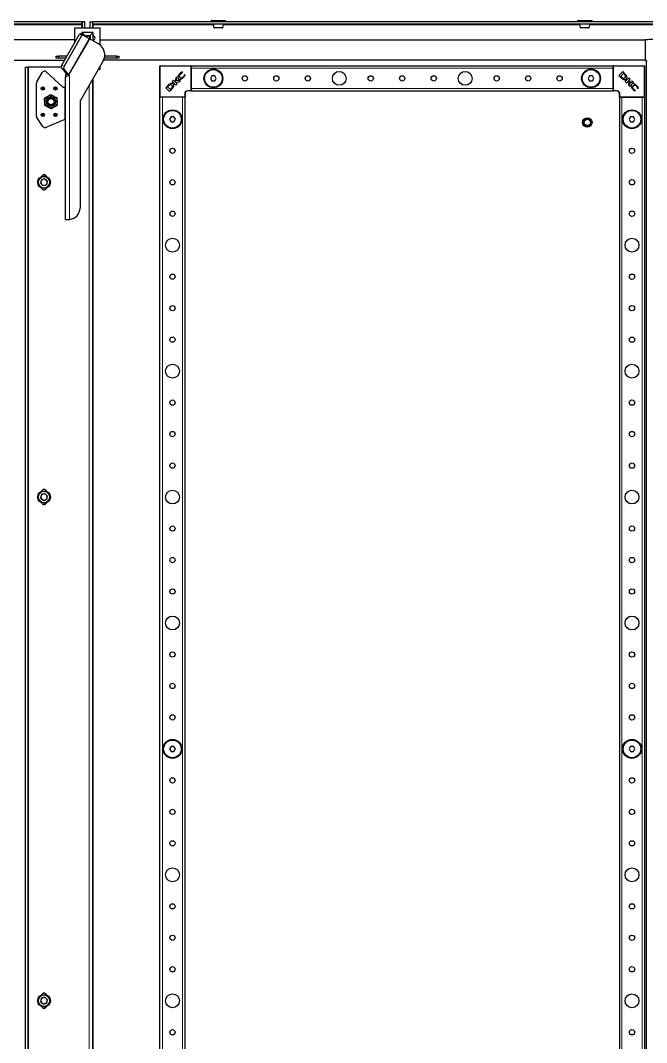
# Model space of a CAD drawing. Header units: millimetres. Extents: x -752 to 2755, y -1229 to 1219.
# Drawn here: x -160 to 337, y -356 to 455 of the extents above; entities that cross this region are included whole.
import ezdxf

# ---------------------------------------------------------------- set-up
doc = ezdxf.new("R2010")
doc.units = ezdxf.units.MM

msp = doc.modelspace()

# ---------------------------------------------------------------- linework, layer by layer
at = {"color": 7, "linetype": 'Continuous', "lineweight": 25}
for p, q in [((-8.91, 455.13), (-8.91, 454.38)), ((-8.66, 455.38), (2.34, 455.38)), ((2.59, 454.38), (2.59, 455.13)), ((282.09, 455.13), (282.09, 454.38)), ((282.34, 455.38), (290.85, 455.38)), ((290.85, 455.38), (293.34, 455.38)), ((293.59, 454.38), (293.59, 455.13)), ((-111.46, 454.38), (-601.86, 454.38)), ((-111.46, 452.38), (-601.86, 452.38)), ((-117.16, 449.38), (-97.16, 449.38)), ((-117.16, 437.95), (-117.16, 449.38)), ((-111.55, 452.38), (-111.76, 451.78)), ((-111.46, 452.38), (-111.46, 454.38)), ((-109.16, 454.38), (-111.16, 454.38)), ((-111.16, 449.38), (-111.16, 454.38)), ((-109.16, 449.38), (-109.16, 454.38)), ((-105.16, 454.38), (-103.16, 454.38)), ((-105.16, 454.38), (-105.16, 449.38)), ((-103.16, 454.38), (-103.16, 449.38)), ((-102.86, 452.38), (-102.86, 454.38)), ((387.54, 454.38), (-102.86, 454.38)), ((387.54, 452.38), (-102.86, 452.38)), ((-102.56, 451.78), (-102.75, 452.38)), ((-97.16, 435.97), (-97.16, 449.38)), ((-117.16, 439.88), (-550.16, 439.88)), ((-127.6, 419.88), (-113.46, 444.36)), ((-125.76, 418.82), (-111.62, 443.3)), ((-112.35, 444.87), (-110.51, 443.81)), ((-109.16, 443.43), (-111.66, 445.92)), ((-111.66, 445.92), (-111.66, 444.48)), ((-102.66, 445.92), (-111.66, 445.92)), ((-110.51, 443.81), (-105.75, 441.06)), ((-109.16, 443.04), (-109.16, 443.43)), ((-109.16, 443.43), (-108.66, 442.93)), ((-109.16, 443.43), (-105.15, 443.43)), ((-105.38, 440.85), (-105.75, 441.06)), ((-105.15, 443.43), (-105.65, 442.93)), ((-105.38, 440.85), (-98.44, 436.84)), ((-105.15, 443.43), (-102.66, 445.92)), ((-105.15, 443.43), (-105.15, 440.72)), ((-102.66, 443.36), (-102.66, 445.92)), ((-102.66, 439.48), (-102.66, 443.36)), ((-102.66, 439.28), (-102.66, 439.48)), ((-97.16, 439.88), (335.84, 439.88)), ((-550.16, 423.88), (-125.28, 423.88)), ((-132.16, 425.38), (-132.16, 426.88)), ((-132.16, 426.88), (-130.16, 426.88)), ((-130.16, 425.38), (-132.16, 425.38)), ((-130.16, 426.88), (-130.16, 425.38)), ((-123.55, 426.88), (-130.16, 426.88)), ((-124.42, 425.38), (-130.16, 425.38)), ((-94.69, 423.33), (-112.53, 392.43)), ((335.84, 423.88), (-94.41, 423.88)), ((-84.16, 425.38), (-93.84, 425.38)), ((-84.16, 426.88), (-93.52, 426.88)), ((-84.16, 425.38), (-84.16, 426.88)), ((-84.16, 426.88), (-82.16, 426.88)), ((-82.16, 425.38), (-84.16, 425.38)), ((-82.16, 426.88), (-82.16, 425.38)), ((336.84, -669.12), (336.84, 422.88)), ((-156.66, 418.38), (-154.66, 418.38)), ((-156.66, 418.38), (-156.66, -664.62)), ((-154.66, 418.38), (-154.66, -664.62)), ((-154.06, 418.38), (-154.66, 418.38)), ((-127.94, 418.38), (-154.06, 418.38)), ((-147.39, 406.53), (-142.93, 414.26)), ((-139.85, 414.69), (-126.66, 402.38)), ((-124.05, 413.6), (-127.63, 417.65)), ((-122.22, 412.54), (-125.79, 416.59)), ((-98.59, 416.58), (-97.16, 416.58)), ((-97.16, 416.58), (-97.16, 419.06)), ((-49.66, 394.68), (-49.66, 419.08)), ((-49.36, 419.38), (-24.96, 419.38)), ((-31.72, 413.84), (-32.05, 414.52)), ((-24.66, 419.38), (310.34, 419.38)), ((-24.66, 419.08), (-24.66, 419.38)), ((-24.66, 419.08), (-24.66, 418.44)), ((-24.66, 417.38), (-24.66, 418.44)), ((-24.66, 401.38), (-24.66, 417.38)), ((310.34, 419.08), (310.34, 419.38)), ((310.34, 418.44), (310.34, 419.08)), ((310.34, 417.38), (310.34, 418.44)), ((310.34, 401.38), (310.34, 417.38)), ((310.64, 419.38), (335.04, 419.38)), ((317.95, 414.73), (314.99, 411.78)), ((319.94, 412.74), (317.95, 414.73)), ((335.34, 419.08), (335.34, 394.68)), ((-122.14, 412.38), (-124.66, 412.38)), ((-124.66, 412.38), (-124.66, 410.14)), ((-124.66, 297.38), (-124.66, 410.14)), ((-124.05, 413.6), (-122.22, 412.54)), ((-121.34, 411.7), (-121.9, 412.23)), ((-121.66, 412), (-121.66, 411.58)), ((-121.36, 411.67), (-121.34, 411.7)), ((-103.16, 408.67), (-103.16, -654.9)), ((-38.96, 408.04), (-40.01, 406.99)), ((-40.01, 406.99), (-37.05, 404.03)), ((-37.57, 406.65), (-38.96, 408.04)), ((-37.08, 409.92), (-37.57, 406.65)), ((-37.23, 406.33), (-34.57, 406.51)), ((-35.99, 405.09), (-37.23, 406.33)), ((-36.29, 410.71), (-37.08, 409.92)), ((-36.76, 407.62), (-36.29, 410.71)), ((-33.29, 407.79), (-36.76, 407.62)), ((-34.57, 406.51), (-33.29, 407.79)), ((-31.86, 413.7), (-31.72, 413.84)), ((-29.91, 412.27), (-30.02, 412.16)), ((-29.66, 411.76), (-29.91, 412.27)), ((-8.31, 411.38), (-9.47, 409.38)), ((-9.47, 409.38), (-8.31, 407.38)), ((-6, 411.38), (-8.31, 411.38)), ((-8.31, 407.38), (-6, 407.38)), ((-4.85, 409.38), (-6, 411.38)), ((-6, 407.38), (-4.85, 409.38)), ((291.69, 411.38), (290.53, 409.38)), ((290.53, 409.38), (291.69, 407.38)), ((294, 411.38), (291.69, 411.38)), ((291.69, 407.38), (294, 407.38)), ((295.15, 409.38), (294, 411.38)), ((294, 407.38), (295.15, 409.38)), ((314.99, 411.78), (316.88, 409.89)), ((318.65, 413.21), (316.47, 411.03)), ((316.47, 411.03), (317.15, 410.37)), ((316.88, 409.89), (316.9, 409.87)), ((319.39, 412.49), (318.65, 413.21)), ((322.95, 409.73), (319.99, 406.77)), ((319.99, 406.77), (321.05, 405.71)), ((321.05, 405.71), (322.29, 406.96)), ((322.29, 406.96), (322.47, 404.3)), ((322.61, 407.29), (324, 408.68)), ((325.88, 406.81), (322.61, 407.29)), ((324, 408.68), (322.95, 409.73)), ((323.58, 406.48), (326.67, 406.01)), ((323.75, 403.01), (323.58, 406.48)), ((326.67, 406.01), (325.88, 406.81)), ((-147.66, 379.49), (-147.66, 405.53)), ((-126.66, 402.38), (-125.26, 402.38)), ((-125.02, 402.38), (-125.26, 402.38)), ((-43.02, 403.98), (-45.01, 401.99)), ((-45.01, 401.99), (-42.05, 399.03)), ((-42.77, 403.43), (-43.49, 402.69)), ((-43.49, 402.69), (-41.31, 400.51)), ((-42.05, 399.03), (-40.16, 400.92)), ((-41.31, 400.51), (-40.65, 401.19)), ((-40.16, 400.92), (-40.14, 400.94)), ((-37.05, 404.03), (-35.99, 405.09)), ((-24.96, 399.38), (-27.66, 399.38)), ((-24.66, 400.33), (-24.66, 401.38)), ((-24.66, 400.33), (-24.66, 399.68)), ((-24.66, 399.38), (-24.66, 399.68)), ((-24.66, 399.38), (310.34, 399.38)), ((310.34, 400.33), (310.34, 401.38)), ((310.34, 399.68), (310.34, 400.33)), ((310.34, 399.38), (310.34, 399.68)), ((313.34, 399.38), (310.64, 399.38)), ((322.47, 404.3), (323.75, 403.01)), ((327.72, 399.38), (328.23, 399.63)), ((328.23, 399.63), (328.12, 399.74)), ((329.66, 401.58), (329.8, 401.44)), ((329.8, 401.44), (330.48, 401.78)), ((-141.23, 393.65), (-138.76, 395.15)), ((-136.3, 396.65), (-133.76, 395.27)), ((-113.07, 390.43), (-113.07, 306.38)), ((-49.66, -640.62), (-49.66, 394.38)), ((-49.36, 394.38), (-49.66, 394.38)), ((-48.71, 394.38), (-49.36, 394.38)), ((-47.66, 394.38), (-48.71, 394.38)), ((-31.66, 394.38), (-47.66, 394.38)), ((-30.6, 394.38), (-31.66, 394.38)), ((-29.96, 394.38), (-30.6, 394.38)), ((-29.66, 394.38), (-29.96, 394.38)), ((-29.66, 397.38), (-29.66, 394.68)), ((-29.66, -640.62), (-29.66, 394.38)), ((315.34, 394.68), (315.34, 397.38)), ((315.34, 394.38), (315.34, -640.62)), ((315.34, 394.38), (315.64, 394.38)), ((316.29, 394.38), (315.64, 394.38)), ((316.29, 394.38), (317.34, 394.38)), ((317.34, 394.38), (333.34, 394.38)), ((333.34, 394.38), (334.4, 394.38)), ((335.04, 394.38), (334.4, 394.38)), ((335.04, 394.38), (335.34, 394.38)), ((335.34, 394.38), (335.34, -640.62)), ((-136.02, 385.11), (-138.55, 386.49)), ((-131.09, 388.12), (-133.55, 386.61)), ((-142.56, 371.23), (-147.32, 378.38)), ((-125.26, 376.63), (-140.15, 370.48)), ((-125.26, 376.63), (-125.02, 376.88)), ((-125.26, 376.63), (-124.66, 376.73)), ((-40.81, 378.88), (-41.97, 376.88)), ((-41.97, 376.88), (-40.81, 374.88)), ((-38.5, 378.88), (-40.81, 378.88)), ((-40.81, 374.88), (-38.5, 374.88)), ((-37.35, 376.88), (-38.5, 378.88)), ((-38.5, 374.88), (-37.35, 376.88)), ((324.19, 378.88), (323.03, 376.88)), ((323.03, 376.88), (324.19, 374.88)), ((326.5, 378.88), (324.19, 378.88)), ((324.19, 374.88), (326.5, 374.88)), ((327.65, 376.88), (326.5, 378.88)), ((326.5, 374.88), (327.65, 376.88)), ((-143.76, 328.88), (-144.44, 326.07)), ((-142.34, 324.07), (-144.44, 326.07)), ((-140.97, 329.7), (-143.76, 328.88)), ((-139.56, 324.88), (-142.34, 324.07)), ((-140.97, 329.7), (-138.88, 327.7)), ((-139.56, 324.88), (-138.88, 327.7)), ((-124.66, 297.38), (-123.69, 297.38)), ((-123.69, 297.38), (-121.57, 297.38)), ((-143.76, 78.88), (-144.44, 76.07)), ((-142.34, 74.07), (-144.44, 76.07)), ((-140.97, 79.7), (-143.76, 78.88)), ((-139.56, 74.88), (-142.34, 74.07)), ((-140.97, 79.7), (-138.88, 77.7)), ((-139.56, 74.88), (-138.88, 77.7)), ((-40.81, -121.12), (-41.97, -123.12)), ((-38.5, -121.12), (-40.81, -121.12)), ((-37.35, -123.12), (-38.5, -121.12)), ((324.19, -121.12), (323.03, -123.12)), ((326.5, -121.12), (324.19, -121.12)), ((327.65, -123.12), (326.5, -121.12)), ((-41.97, -123.12), (-40.81, -125.12)), ((-40.81, -125.12), (-38.5, -125.12)), ((-38.5, -125.12), (-37.35, -123.12)), ((323.03, -123.12), (324.19, -125.12)), ((324.19, -125.12), (326.5, -125.12)), ((326.5, -125.12), (327.65, -123.12)), ((-143.76, -321.12), (-144.44, -323.93)), ((-142.34, -325.93), (-144.44, -323.93)), ((-140.97, -320.3), (-143.76, -321.12)), ((-140.97, -320.3), (-138.88, -322.3)), ((-139.56, -325.12), (-138.88, -322.3)), ((-139.56, -325.12), (-142.34, -325.93))]:
    msp.add_line(p, q, dxfattribs=at)
at = {"color": 8, "linetype": 'Continuous', "lineweight": 18}
for p, q in [((2.59, 455.13), (-8.91, 455.13)), ((290.99, 455.13), (282.09, 455.13)), ((293.59, 455.13), (290.99, 455.13)), ((-207.19, 451.78), (-111.76, 451.78)), ((-111.76, 451.78), (-111.76, 449.38)), ((-102.56, 449.38), (-102.56, 451.78)), ((-102.56, 451.78), (-7.13, 451.78)), ((0.81, 451.78), (283.87, 451.78)), ((291.81, 451.78), (387.24, 451.78)), ((-122.22, 412.54), (-105.75, 441.06)), ((-121.9, 412.23), (-105.38, 440.85)), ((-113.46, 444.36), (-111.62, 443.3)), ((-108.66, 442.93), (-108.66, 442.75)), ((-105.65, 442.93), (-108.66, 442.93)), ((-105.65, 441.01), (-105.65, 442.93)), ((-154.06, -664.62), (-154.06, 418.38)), ((-127.63, 417.65), (-125.79, 416.59)), ((-127.6, 419.88), (-125.76, 418.82)), ((-49.36, 419.08), (-49.66, 419.08)), ((-49.36, 419.08), (-49.36, 419.38)), ((-49.36, 419.08), (-49.36, 394.68)), ((-24.96, 419.08), (-49.36, 419.08)), ((-24.96, 419.38), (-24.96, 419.08)), ((-24.96, 399.68), (-24.96, 419.08)), ((-24.66, 419.08), (-24.96, 419.08)), ((-24.66, 417.38), (310.34, 417.38)), ((310.64, 419.08), (310.34, 419.08)), ((310.64, 419.08), (310.64, 419.38)), ((310.64, 419.08), (310.64, 399.68)), ((335.04, 419.08), (310.64, 419.08)), ((335.04, 419.08), (335.04, 419.38)), ((335.04, 394.68), (335.04, 419.08)), ((335.04, 419.08), (335.34, 419.08)), ((-121.36, 297.41), (-121.36, 411.67)), ((-102.56, -655.94), (-102.56, 409.71)), ((-125.26, 376.63), (-125.26, 402.38)), ((-105.76, 404.16), (-105.76, -650.4)), ((-27.66, 399.68), (-24.96, 399.68)), ((-27.66, 399.38), (-27.66, 399.68)), ((-24.96, 399.68), (-24.96, 399.38)), ((-24.66, 399.68), (-24.96, 399.68)), ((-24.66, 401.38), (310.34, 401.38)), ((310.64, 399.68), (310.34, 399.68)), ((310.64, 399.68), (313.34, 399.68)), ((310.64, 399.38), (310.64, 399.68)), ((313.34, 399.38), (313.34, 399.68)), ((-49.36, 394.68), (-49.66, 394.68)), ((-49.36, 394.68), (-29.96, 394.68)), ((-49.36, 394.68), (-49.36, 394.38)), ((-47.66, -640.62), (-47.66, 394.38)), ((-31.66, -640.62), (-31.66, 394.38)), ((-29.96, 394.68), (-29.96, 397.38)), ((-29.66, 397.38), (-29.96, 397.38)), ((-29.96, 394.68), (-29.96, 394.38)), ((-29.66, 394.68), (-29.96, 394.68)), ((315.34, 397.38), (315.64, 397.38)), ((315.64, 394.68), (315.34, 394.68)), ((315.64, 397.38), (315.64, 394.68)), ((315.64, 394.68), (335.04, 394.68)), ((315.64, 394.38), (315.64, 394.68)), ((317.34, 394.38), (317.34, -640.62)), ((333.34, 394.38), (333.34, -640.62)), ((335.04, 394.38), (335.04, 394.68)), ((335.34, 394.68), (335.04, 394.68))]:
    msp.add_line(p, q, dxfattribs=at)
at = {"color": 7, "linetype": 'Continuous', "lineweight": 25}
for centre, radius in [((-7.16, 409.38), 7.5), ((-7.16, 409.38), 7), ((92.84, 409.38), 5.5), ((192.84, 409.38), 5.5), ((292.84, 409.38), 7.5), ((292.84, 409.38), 7), ((17.84, 409.38), 2.1), ((42.84, 409.38), 2.1), ((67.84, 409.38), 2.1), ((117.84, 409.38), 2.1), ((142.84, 409.38), 2.1), ((167.84, 409.38), 2.1), ((217.84, 409.38), 2.1), ((242.84, 409.38), 2.1), ((267.84, 409.38), 2.1), ((-142.66, 401.38), 1.35), ((-142.66, 401.38), 0.493), ((-132.66, 401.38), 1.35), ((-132.66, 401.38), 0.493), ((-136.16, 390.88), 5), ((-136.16, 390.88), 3.57), ((-136.16, 390.88), 3), ((-136.16, 390.88), 2.5), ((-142.66, 380.38), 1.35), ((-132.66, 380.38), 1.35), ((-39.66, 376.88), 7.5), ((-39.66, 376.88), 7), ((325.34, 376.88), 7.5), ((325.34, 376.88), 7), ((-142.66, 380.38), 0.493), ((-132.66, 380.38), 0.493), ((289.84, 374.38), 3.75), ((289.84, 374.38), 3), ((289.84, 374.38), 2.5), ((-39.66, 351.88), 2.1), ((325.34, 351.88), 2.1), ((-141.66, 326.88), 5), ((-39.66, 326.88), 2.1), ((325.34, 326.88), 2.1), ((-39.66, 301.88), 2.1), ((325.34, 301.88), 2.1), ((-39.66, 276.88), 5.5), ((325.34, 276.88), 5.5), ((-39.66, 251.88), 2.1), ((325.34, 251.88), 2.1), ((-39.66, 226.88), 2.1), ((325.34, 226.88), 2.1), ((-39.66, 201.88), 2.1), ((325.34, 201.88), 2.1), ((-39.66, 176.88), 5.5), ((325.34, 176.88), 5.5), ((-39.66, 151.88), 2.1), ((325.34, 151.88), 2.1), ((-39.66, 126.88), 2.1), ((325.34, 126.88), 2.1), ((-39.66, 101.88), 2.1), ((325.34, 101.88), 2.1), ((-141.66, 76.88), 5), ((-39.66, 76.88), 5.5), ((325.34, 76.88), 5.5), ((-39.66, 51.88), 2.1), ((325.34, 51.88), 2.1), ((-39.66, 26.88), 2.1), ((325.34, 26.88), 2.1), ((-39.66, 1.88), 2.1), ((325.34, 1.88), 2.1), ((-39.66, -23.12), 5.5), ((325.34, -23.12), 5.5), ((-39.66, -48.12), 2.1), ((325.34, -48.12), 2.1), ((-39.66, -73.12), 2.1), ((325.34, -73.12), 2.1), ((-39.66, -98.12), 2.1), ((325.34, -98.12), 2.1), ((-39.66, -123.12), 7.5), ((-39.66, -123.12), 7), ((325.34, -123.12), 7.5), ((325.34, -123.12), 7), ((-39.66, -148.12), 2.1), ((325.34, -148.12), 2.1), ((-39.66, -173.12), 2.1), ((325.34, -173.12), 2.1), ((-39.66, -198.12), 2.1), ((325.34, -198.12), 2.1), ((-39.66, -223.12), 5.5), ((325.34, -223.12), 5.5), ((-39.66, -248.12), 2.1), ((325.34, -248.12), 2.1), ((-39.66, -273.12), 2.1), ((325.34, -273.12), 2.1), ((-39.66, -298.12), 2.1), ((325.34, -298.12), 2.1), ((-141.66, -323.12), 5), ((-39.66, -323.12), 5.5), ((325.34, -323.12), 5.5), ((-39.66, -348.12), 2.1), ((325.34, -348.12), 2.1)]:
    msp.add_circle(centre, radius, dxfattribs=at)
at = {"color": 8, "linetype": 'Continuous', "lineweight": 18}
for centre, radius in [((-136.16, 390.88), 3.97), ((-141.66, 326.88), 4.4), ((-141.66, 76.88), 4.4), ((-141.66, -323.12), 4.4)]:
    msp.add_circle(centre, radius, dxfattribs=at)
at = {"color": 7, "linetype": 'Continuous', "lineweight": 25}
for centre, radius, start, end in [((-8.66, 455.13), 0.25, 90, 180), ((2.34, 455.13), 0.25, 0, 90), ((282.34, 455.13), 0.25, 90, 180), ((293.34, 455.13), 0.25, 0, 90), ((-6.27, 449.88), 0.5, 195.31604, 270.02276), ((-0.05, 449.88), 0.5, 269.99815, 345.40011), ((284.73, 449.88), 0.5, 195.24646, 270.04596), ((290.95, 449.88), 0.5, 269.96367, 344.83397), ((-112.63, 444.03), 0.893, 71.42175, 158.04947), ((-110.79, 442.97), 0.893, 71.42175, 158.04947), ((-103.16, 441.42), 2, 284.47751, 75.52249), ((-103.44, 428.18), 10, 330.95313, 60), ((-141.22, 413.23), 2, 46.97493, 149.03624), ((-125.97, 418.74), 1.98, 144.95207, 213.44806), ((-124.14, 417.68), 1.98, 144.95207, 213.44806), ((-49.36, 419.08), 0.3, 90, 180), ((-24.96, 419.08), 0.3, 0, 90), ((310.64, 419.08), 0.3, 90, 180), ((335.04, 419.08), 0.3, 0, 90), ((-145.66, 405.53), 2, 150, 180), ((-32.15, 411.39), 1.97, 128.45405, 215.887), ((-32.58, 411.79), 1.94, 233.30966, 322.34638), ((314.92, 408.31), 6.12, 36.98881, 43.07444), ((316.73, 409.08), 4.87, 20.34448, 48.77765), ((-39.36, 400.77), 4.87, 110.34448, 138.77765), ((-38.58, 398.96), 6.12, 126.98881, 133.07444), ((-27.66, 397.38), 2, 90, 180), ((-24.96, 399.68), 0.3, 270, 0), ((310.64, 399.68), 0.3, 180, 270), ((313.34, 397.38), 2, 0, 90), ((327.75, 402.31), 1.94, 143.30966, 232.34638), ((327.35, 401.87), 1.97, 38.45405, 125.887), ((-109.07, 390.43), 4, 150, 180), ((-49.36, 394.68), 0.3, 180, 270), ((-29.96, 394.68), 0.3, 270, 0), ((315.64, 394.68), 0.3, 180, 270), ((335.04, 394.68), 0.3, 270, 0), ((-145.66, 379.49), 2, 180, 213.69007), ((-140.9, 372.34), 2, 213.69007, 291.80141), ((-141.66, 330.88), 2, 18.20996, 161.79004), ((-141.66, 326.88), 2.51, 166.35345, 226.35345), ((-141.66, 326.88), 2.51, 106.35345, 166.35345), ((-141.66, 326.88), 2.51, 226.35345, 286.35345), ((-141.66, 326.88), 2.51, 46.35345, 106.35345), ((-141.66, 326.88), 2.51, 286.35345, 346.35345), ((-141.66, 326.88), 2.51, 346.35345, 46.35345), ((-141.66, 322.88), 2, 198.20996, 341.79004), ((-122.07, 306.38), 9, 274.50464, 0), ((-141.66, 80.88), 2, 18.20996, 161.79004), ((-141.66, 76.88), 2.51, 166.35345, 226.35345), ((-141.66, 76.88), 2.51, 106.35345, 166.35345), ((-141.66, 76.88), 2.51, 226.35345, 286.35345), ((-141.66, 76.88), 2.51, 46.35345, 106.35345), ((-141.66, 76.88), 2.51, 286.35345, 346.35345), ((-141.66, 76.88), 2.51, 346.35345, 46.35345), ((-141.66, 72.88), 2, 198.20996, 341.79004), ((-141.66, -323.12), 2.51, 166.35345, 226.35345), ((-141.66, -323.12), 2.51, 106.35345, 166.35345), ((-141.66, -319.12), 2, 18.20996, 161.79004), ((-141.66, -323.12), 2.51, 46.35345, 106.35345), ((-141.66, -323.12), 2.51, 286.35345, 346.35345), ((-141.66, -323.12), 2.51, 346.35345, 46.35345), ((-141.66, -327.12), 2, 198.20996, 341.79004), ((-141.66, -323.12), 2.51, 226.35345, 286.35345)]:
    msp.add_arc(centre, radius, start, end, dxfattribs=at)
at = {"color": 8, "linetype": 'Continuous', "lineweight": 18}
for centre, start, end in [((-27.66, 397.38), 90, 180), ((313.34, 397.38), 0, 90)]:
    msp.add_arc(centre, 2.3, start, end, dxfattribs=at)
at = {"color": 7, "linetype": 'Continuous', "lineweight": 25}
for points in [[(-111.76, 451.78), (-111.73, 451.86), (-111.68, 452.02), (-111.61, 452.22), (-111.53, 452.35), (-111.48, 452.37), (-111.46, 452.38)], [(-102.86, 452.38), (-102.83, 452.37), (-102.78, 452.35), (-102.71, 452.22), (-102.63, 452.02), (-102.58, 451.86), (-102.56, 451.78)], [(-121.36, 411.67), (-121.79, 411.54), (-122.66, 411.29), (-123.75, 410.91), (-124.51, 410.52), (-124.61, 410.27), (-124.66, 410.14)], [(-124.05, 413.6), (-123.91, 413.5), (-123.61, 413.31), (-123.08, 412.97), (-122.5, 412.61), (-122.1, 412.36), (-121.9, 412.23)], [(-122.22, 412.54), (-122.2, 412.52), (-122.15, 412.47), (-122.08, 412.39), (-121.99, 412.31), (-121.93, 412.26), (-121.9, 412.23)], [(-124.66, 403.58), (-124.68, 403.38), (-124.72, 402.98), (-124.92, 402.58), (-125.02, 402.38)], [(-125.02, 376.88), (-124.97, 376.87), (-124.87, 376.85), (-124.75, 376.81), (-124.67, 376.78), (-124.66, 376.75), (-124.66, 376.74)], [(-123.69, 297.38), (-123.53, 297.38), (-123.21, 297.39), (-122.63, 297.39), (-122.01, 297.4), (-121.58, 297.41), (-121.36, 297.41)], [(-121.57, 297.38), (-121.56, 297.38), (-121.53, 297.39), (-121.48, 297.39), (-121.42, 297.4), (-121.38, 297.41), (-121.36, 297.41)]]:
    msp.add_open_spline(points, degree=3, dxfattribs=at)
for points, knots in [([(-111.16, 454.38), (-111.18, 454), (-111.22, 453.43), (-111.4, 452.86), (-111.46, 452.67)], [0, 0, 0, 0, 0.662931, 1, 1, 1, 1]), ([(-102.86, 452.7), (-102.9, 452.83), (-103.1, 453.39), (-103.13, 453.95), (-103.16, 454.38)], [0, 0, 0, 0, 0.226541, 1, 1, 1, 1]), ([(-7.18, 452.38), (-7.18, 452.25), (-7.16, 451.34), (-6.94, 450.47), (-6.75, 449.73)], [0, 0, 0, 0, 0.14185, 1, 1, 1, 1]), ([(-4.86, 449.38), (-5.05, 449.38), (-5.52, 449.38), (-6.07, 449.38), (-6.19, 449.38), (-6.26, 449.38)], [0, 0, 0, 0, 0.256553, 0.627981, 1, 1, 1, 1]), ([(-0.05, 449.38), (-0.09, 449.38), (-0.17, 449.38), (-0.73, 449.38), (-1.53, 449.38), (-2.53, 449.38), (-3.59, 449.38), (-4.38, 449.38), (-4.77, 449.38), (-4.86, 449.38)], [0, 0, 0, 0, 0.158514, 0.317278, 0.475863, 0.634247, 0.792477, 0.950708, 1, 1, 1, 1]), ([(0.43, 449.73), (0.62, 450.47), (0.84, 451.34), (0.86, 452.25), (0.86, 452.38)], [0, 0, 0, 0, 0.85815, 1, 1, 1, 1]), ([(283.82, 452.38), (283.82, 452.25), (283.84, 451.34), (284.06, 450.47), (284.25, 449.73)], [0, 0, 0, 0, 0.14185, 1, 1, 1, 1]), ([(290.92, 449.38), (290.93, 449.38), (290.97, 449.38), (290.69, 449.38), (290.17, 449.38), (289.45, 449.38), (288.6, 449.38), (287.54, 449.38), (286.51, 449.38), (285.63, 449.38), (285.02, 449.38), (284.72, 449.38), (284.76, 449.38), (284.77, 449.38)], [0, 0, 0, 0, 0.03384, 0.141254, 0.248698, 0.315774, 0.423314, 0.530846, 0.63821, 0.745706, 0.853372, 0.960917, 1, 1, 1, 1]), ([(291.43, 449.73), (291.62, 450.47), (291.84, 451.34), (291.86, 452.25), (291.86, 452.38)], [0, 0, 0, 0, 0.85815, 1, 1, 1, 1]), ([(350.84, 422.88), (351.25, 424.56), (351.98, 427.6), (352.08, 431.91), (351.1, 435.47), (349.05, 437.92), (346.41, 439.34), (343.39, 440.08), (339.79, 440.29), (337.23, 440.02), (335.84, 439.88)], [0, 0, 0, 0, 0.176067, 0.318225, 0.435596, 0.543482, 0.633889, 0.737152, 0.858183, 1, 1, 1, 1]), ([(335.84, 439.88), (335.84, 439.85), (335.84, 439.79), (335.84, 439.15), (335.84, 437.68), (335.84, 435.49), (335.84, 433.49), (335.84, 431.88), (335.84, 430.28), (335.84, 428.27), (335.84, 426.09), (335.84, 424.58), (335.84, 424.18), (335.84, 424.04)], [0, 0, 0, 0, 0.069165, 0.1363, 0.267291, 0.398282, 0.465417, 0.534583, 0.603748, 0.670883, 0.801874, 0.932865, 1, 1, 1, 1]), ([(335.84, 424.04), (335.94, 424.03), (336.08, 424.01), (336.24, 423.94), (336.32, 423.89), (336.38, 423.82), (336.42, 423.75), (336.45, 423.68), (336.51, 423.5), (336.68, 423.42), (336.83, 423.19), (336.86, 422.99), (336.88, 422.88)], [0, 0, 0, 0, 0.146823, 0.202041, 0.247643, 0.28691, 0.323569, 0.360785, 0.40083, 0.628513, 0.79432, 1, 1, 1, 1]), ([(335.84, 423.88), (336.07, 423.73), (336.47, 423.47), (336.73, 423.06), (336.84, 422.88)], [0, 0, 0, 0, 0.556114, 1, 1, 1, 1]), ([(-32.05, 414.52), (-32.39, 414.34), (-33.02, 414), (-33.55, 413.51), (-33.79, 413.29)], [0, 0, 0, 0, 0.5368, 1, 1, 1, 1]), ([(-33.79, 413.29), (-34.12, 412.92), (-34.73, 412.22), (-35.28, 411.05), (-35.42, 410.11), (-35.27, 409.47), (-35.08, 409.24), (-34.99, 409.12)], [0, 0, 0, 0, 0.3156741, 0.5895198, 0.8131992, 0.9090264, 1, 1, 1, 1]), ([(-34.99, 409.12), (-34.83, 408.98), (-34.5, 408.7), (-33.8, 408.54), (-32.92, 408.67), (-31.85, 409.23), (-31.16, 409.87), (-30.76, 410.24)], [0, 0, 0, 0, 0.130532, 0.266031, 0.423997, 0.666819, 1, 1, 1, 1]), ([(-33.37, 412.93), (-33.11, 413.15), (-32.67, 413.52), (-32.1, 413.65), (-31.86, 413.7)], [0, 0, 0, 0, 0.5796082, 1, 1, 1, 1]), ([(-30.02, 412.16), (-30.16, 411.84), (-30.43, 411.27), (-30.85, 410.81), (-31.05, 410.6)], [0, 0, 0, 0, 0.547643, 1, 1, 1, 1]), ([(-30.76, 410.24), (-30.52, 410.51), (-30.09, 410.97), (-29.79, 411.52), (-29.66, 411.76)], [0, 0, 0, 0, 0.5776526, 1, 1, 1, 1]), ([(316.9, 409.87), (316.97, 409.79), (317.13, 409.64), (317.3, 409.49), (317.38, 409.41)], [0, 0, 0, 0, 0.486421, 1, 1, 1, 1]), ([(317.15, 410.37), (317.35, 410.18), (317.71, 409.83), (318.25, 409.51), (318.7, 409.44), (319.04, 409.51), (319.4, 409.7), (319.61, 409.9), (319.72, 410)], [0, 0, 0, 0, 0.274676, 0.503042, 0.607381, 0.716579, 0.843412, 1, 1, 1, 1]), ([(317.38, 409.41), (317.53, 409.28), (317.8, 409.03), (318.09, 408.82), (318.23, 408.73)], [0, 0, 0, 0, 0.55183, 1, 1, 1, 1]), ([(318.23, 408.73), (318.43, 408.62), (318.82, 408.42), (319.45, 408.3), (320.05, 408.34), (320.58, 408.54), (321.02, 408.9), (321.31, 409.41), (321.42, 410.07), (321.34, 410.53), (321.3, 410.78)], [0, 0, 0, 0, 0.138091, 0.265455, 0.384013, 0.496103, 0.605759, 0.71979, 0.847662, 1, 1, 1, 1]), ([(319.72, 410), (319.82, 410.1), (319.98, 410.28), (320.16, 410.55), (320.26, 410.83), (320.26, 411.15), (320.1, 411.55), (319.92, 411.84), (319.81, 411.99)], [0, 0, 0, 0, 0.176808, 0.319231, 0.43938, 0.552395, 0.749205, 1, 1, 1, 1]), ([(-40.28, 403.76), (-40.38, 403.86), (-40.55, 404.02), (-40.83, 404.2), (-41.1, 404.3), (-41.43, 404.3), (-41.83, 404.14), (-42.11, 403.96), (-42.27, 403.85)], [0, 0, 0, 0, 0.176808, 0.319231, 0.43938, 0.552395, 0.749205, 1, 1, 1, 1]), ([(-39.01, 402.27), (-38.9, 402.47), (-38.69, 402.86), (-38.58, 403.49), (-38.61, 404.09), (-38.82, 404.62), (-39.18, 405.06), (-39.69, 405.35), (-40.35, 405.46), (-40.8, 405.38), (-41.05, 405.34)], [0, 0, 0, 0, 0.138091, 0.265455, 0.384013, 0.496103, 0.605759, 0.71979, 0.847662, 1, 1, 1, 1]), ([(-40.65, 401.19), (-40.46, 401.39), (-40.11, 401.75), (-39.78, 402.29), (-39.72, 402.74), (-39.79, 403.08), (-39.98, 403.44), (-40.17, 403.65), (-40.28, 403.76)], [0, 0, 0, 0, 0.274676, 0.503042, 0.607381, 0.716579, 0.843412, 1, 1, 1, 1]), ([(-40.14, 400.94), (-40.07, 401.01), (-39.91, 401.17), (-39.76, 401.34), (-39.69, 401.42)], [0, 0, 0, 0, 0.486421, 1, 1, 1, 1]), ([(-39.69, 401.42), (-39.55, 401.57), (-39.31, 401.84), (-39.1, 402.13), (-39.01, 402.27)], [0, 0, 0, 0, 0.55183, 1, 1, 1, 1]), ([(325.08, 404.72), (324.94, 404.55), (324.66, 404.22), (324.5, 403.52), (324.63, 402.65), (325.19, 401.57), (325.83, 400.88), (326.2, 400.49)], [0, 0, 0, 0, 0.130532, 0.266031, 0.423997, 0.666819, 1, 1, 1, 1]), ([(329.25, 403.51), (328.88, 403.84), (328.18, 404.46), (327.01, 405.01), (326.07, 405.15), (325.43, 404.99), (325.2, 404.81), (325.08, 404.72)], [0, 0, 0, 0, 0.315674, 0.58952, 0.813199, 0.909026, 1, 1, 1, 1]), ([(326.2, 400.49), (326.47, 400.24), (326.93, 399.81), (327.48, 399.51), (327.72, 399.38)], [0, 0, 0, 0, 0.5776526, 1, 1, 1, 1]), ([(328.12, 399.74), (327.8, 399.89), (327.23, 400.15), (326.77, 400.58), (326.56, 400.77)], [0, 0, 0, 0, 0.547643, 1, 1, 1, 1]), ([(328.89, 403.1), (329.11, 402.84), (329.48, 402.39), (329.61, 401.82), (329.66, 401.58)], [0, 0, 0, 0, 0.579608, 1, 1, 1, 1]), ([(330.48, 401.78), (330.3, 402.12), (329.96, 402.75), (329.47, 403.27), (329.25, 403.51)], [0, 0, 0, 0, 0.5368, 1, 1, 1, 1]), ([(-141.16, 390.76), (-141.16, 391.02), (-141.19, 392), (-141.21, 392.95), (-141.23, 393.65)], [0, 0, 0, 0, 0.268634, 1, 1, 1, 1]), ([(-141.09, 387.88), (-141.09, 388.12), (-141.12, 389.06), (-141.14, 390.04), (-141.16, 390.76)], [0, 0, 0, 0, 0.257551, 1, 1, 1, 1]), ([(-138.76, 395.15), (-138.7, 395.19), (-137.87, 395.69), (-137.06, 396.19), (-136.3, 396.65)], [0, 0, 0, 0, 0.070201, 1, 1, 1, 1]), ([(-133.76, 395.27), (-133.7, 395.24), (-132.85, 394.77), (-132.01, 394.31), (-131.23, 393.89)], [0, 0, 0, 0, 0.070201, 1, 1, 1, 1]), ([(-131.16, 391), (-131.17, 391.26), (-131.19, 392.24), (-131.21, 393.19), (-131.23, 393.89)], [0, 0, 0, 0, 0.268634, 1, 1, 1, 1]), ([(-131.09, 388.12), (-131.1, 388.36), (-131.12, 389.3), (-131.14, 390.28), (-131.16, 391)], [0, 0, 0, 0, 0.257551, 1, 1, 1, 1]), ([(-138.55, 386.49), (-138.61, 386.53), (-139.47, 386.99), (-140.31, 387.45), (-141.09, 387.88)], [0, 0, 0, 0, 0.070201, 1, 1, 1, 1]), ([(-133.55, 386.61), (-133.61, 386.58), (-134.45, 386.07), (-135.26, 385.57), (-136.02, 385.11)], [0, 0, 0, 0, 0.070201, 1, 1, 1, 1])]:
    msp.add_open_spline(points, degree=3, knots=knots, dxfattribs=at)
at = {"color": 8, "linetype": 'Continuous', "lineweight": 18}
for points, knots in [([(-6.72, 449.76), (-6.73, 449.76), (-6.79, 449.76), (-6.48, 449.76), (-5.9, 449.76), (-5.35, 449.76), (-5.13, 449.76)], [0, 0, 0, 0, 0.083271, 0.424284, 0.764725, 1, 1, 1, 1]), ([(-5.13, 449.76), (-5.02, 449.76), (-4.57, 449.76), (-4.05, 449.76), (-3.25, 449.76), (-2.43, 449.76), (-1.29, 449.76), (-0.34, 449.76), (0.25, 449.76), (0.5, 449.76), (0.43, 449.76), (0.43, 449.76)], [0, 0, 0, 0, 0.048751, 0.204942, 0.205393, 0.362034, 0.518827, 0.675799, 0.832923, 0.989778, 1, 1, 1, 1]), ([(284.29, 449.76), (284.28, 449.76), (284.23, 449.76), (284.58, 449.76), (285.28, 449.76), (286.3, 449.76), (287.49, 449.76), (288.72, 449.76), (289.7, 449.76), (290.53, 449.76), (291.13, 449.76), (291.46, 449.76), (291.41, 449.76), (291.39, 449.76)], [0, 0, 0, 0, 0.038891, 0.14638, 0.253973, 0.361383, 0.468681, 0.576165, 0.683665, 0.750707, 0.858068, 0.965424, 1, 1, 1, 1])]:
    msp.add_open_spline(points, degree=3, knots=knots, dxfattribs=at)

doc.saveas('drawing.dxf')
